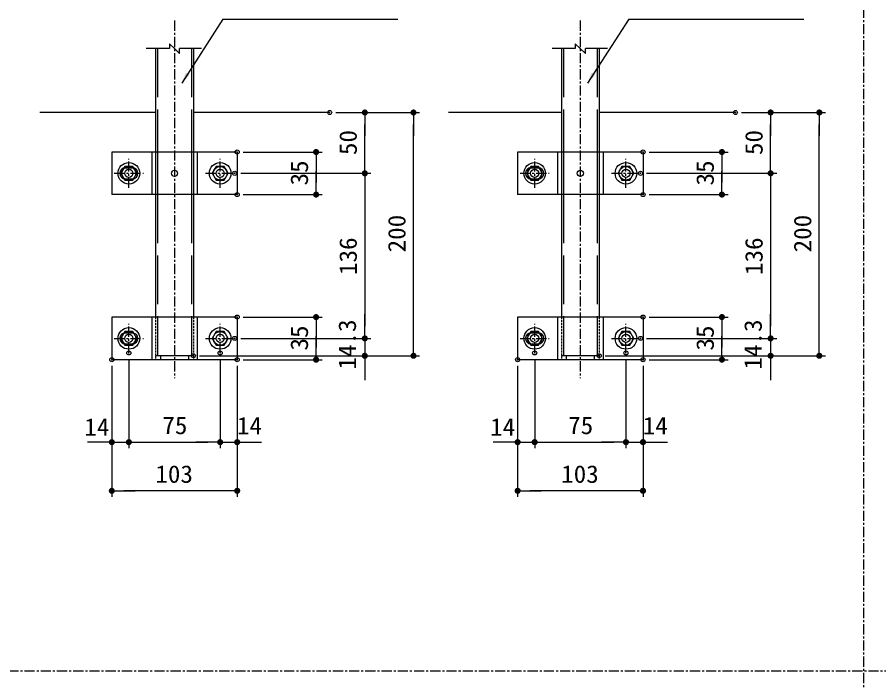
# Model space of a CAD drawing. Units: millimetres, scale not verified. Extents: x -4455 to 4455, y -3150 to 3150.
# Drawn here: x -2085 to 38, y -24 to 1612 of the extents above; entities that cross this region are included whole.
import ezdxf
from ezdxf.enums import TextEntityAlignment as Align

# ---------------------------------------------------------------- set-up
doc = ezdxf.new("R2010")
doc.units = ezdxf.units.MM
doc.header["$LTSCALE"] = 20
doc.header["$PDMODE"] = 32
doc.header["$PDSIZE"] = 10
for name, pattern in [('DASHED', [7.5, 6, -1.5]), ('USER1', [1.125, 0.75, -0.125, 0.125, -0.125]), ('USER2', [2, 1.25, -0.25, 0.25, -0.25]), ('USER3', [0.375, 0.25, -0.125])]:
    doc.linetypes.add(name, pattern=pattern)
for name, color, linetype, lineweight in [('0-1_7詳細', 7, 'Continuous', 25), ('0-3_SUNPOU', 1, 'Continuous', 25), ('0-7_中心線', 1, 'USER2', 25), ('0-9_SCALE', 7, 'Continuous', 25), ('0-D_5寸法', 1, 'Continuous', 25)]:
    doc.layers.add(name, color=color, linetype=linetype, lineweight=lineweight)
doc.layers.add('0-4_DEFPOINTS', color=7, linetype='Continuous')
doc.styles.add('ＭＳ ゴシック', font='')
doc.styles.get('ＭＳ ゴシック').set_extended_font_data('MS Gothic')

# ---------------------------------------------------------------- blocks, each defined once
blk = doc.blocks.new('M1')
at = {"layer": '0-3_SUNPOU'}
blk.add_line((-5, 0), (-38.58, 0), dxfattribs=at)
for points in [[(0, 0), (-5, 0), (-4.96, 0.63)], [(0, 0), (-4.96, -0.63), (-5, 0)], [(0, 0), (-4.96, 0.63), (-4.84, 1.24)], [(0, 0), (-4.84, -1.24), (-4.96, -0.63)], [(0, 0), (-4.84, 1.24), (-4.65, 1.84)], [(0, 0), (-4.65, -1.84), (-4.84, -1.24)], [(0, 0), (-4.65, 1.84), (-4.38, 2.41)], [(0, 0), (-4.38, -2.41), (-4.65, -1.84)], [(0, 0), (-4.38, 2.41), (-4.05, 2.94)], [(0, 0), (-4.05, -2.94), (-4.38, -2.41)], [(0, 0), (-4.05, 2.94), (-3.64, 3.42)], [(0, 0), (-3.64, -3.42), (-4.05, -2.94)], [(0, 0), (-3.64, 3.42), (-3.19, 3.85)], [(0, 0), (-3.19, -3.85), (-3.64, -3.42)], [(0, 0), (-3.19, 3.85), (-2.68, 4.22)], [(0, 0), (-2.68, -4.22), (-3.19, -3.85)], [(0, 0), (-2.68, 4.22), (-2.13, 4.52)], [(0, 0), (-2.13, -4.52), (-2.68, -4.22)], [(0, 0), (-2.13, 4.52), (-1.55, 4.76)], [(0, 0), (-1.55, -4.76), (-2.13, -4.52)], [(0, 0), (-1.55, 4.76), (-0.94, 4.91)], [(0, 0), (-0.94, -4.91), (-1.55, -4.76)], [(0, 0), (-0.94, 4.91), (-0.31, 4.99)], [(0, 0), (-0.31, -4.99), (-0.94, -4.91)], [(0, 0), (-0.31, 4.99), (0.31, 4.99)], [(0, 0), (0.31, -4.99), (-0.31, -4.99)], [(0, 0), (0.31, 4.99), (0.94, 4.91)], [(0, 0), (0.94, 4.91), (1.55, 4.76)], [(0, 0), (1.55, 4.76), (2.13, 4.52)], [(0, 0), (2.13, 4.52), (2.68, 4.22)], [(0, 0), (2.68, 4.22), (3.19, 3.85)], [(0, 0), (3.19, 3.85), (3.64, 3.42)], [(0, 0), (3.64, 3.42), (4.05, 2.94)], [(0, 0), (4.05, 2.94), (4.38, 2.41)], [(0, 0), (4.38, 2.41), (4.65, 1.84)], [(0, 0), (4.65, 1.84), (4.84, 1.24)], [(0, 0), (4.84, 1.24), (4.96, 0.63)], [(0, 0), (4.96, 0.63), (5, 0)], [(0, 0), (0.94, -4.91), (0.31, -4.99)], [(0, 0), (1.55, -4.76), (0.94, -4.91)], [(0, 0), (2.13, -4.52), (1.55, -4.76)], [(0, 0), (2.68, -4.22), (2.13, -4.52)], [(0, 0), (3.19, -3.85), (2.68, -4.22)], [(0, 0), (3.64, -3.42), (3.19, -3.85)], [(0, 0), (4.05, -2.94), (3.64, -3.42)], [(0, 0), (4.38, -2.41), (4.05, -2.94)], [(0, 0), (4.65, -1.84), (4.38, -2.41)], [(0, 0), (4.84, -1.24), (4.65, -1.84)], [(0, 0), (4.96, -0.63), (4.84, -1.24)], [(0, 0), (5, 0), (4.96, -0.63)]]:
    blk.add_solid(points, dxfattribs=at)

msp = doc.modelspace()

# ---------------------------------------------------------------- linework, layer by layer
at = {"layer": '0-1_7詳細', "color": 1, "linetype": 'USER2'}
for p, q in [((-1697.78, 1603.44), (-1697.78, 721.58)), ((-697.59, 1603.44), (-697.59, 721.58)), ((-1810.28, 1191.03), (-1810.28, 1262.9)), ((-1585.28, 1191.03), (-1585.28, 1262.9)), ((-810.09, 1191.03), (-810.09, 1262.9)), ((-585.09, 1191.03), (-585.09, 1262.9)), ((-1846.21, 1226.97), (-1774.34, 1226.97)), ((-1621.21, 1226.97), (-1549.34, 1226.97)), ((-846.03, 1226.97), (-774.16, 1226.97)), ((-621.03, 1226.97), (-549.16, 1226.97)), ((-1810.28, 783.94), (-1810.28, 855.81)), ((-1585.28, 783.94), (-1585.28, 855.81)), ((-810.09, 783.94), (-810.09, 855.81)), ((-585.09, 783.94), (-585.09, 855.81)), ((-1846.21, 819.87), (-1774.34, 819.87)), ((-1621.21, 819.87), (-1549.34, 819.87)), ((-846.02, 819.87), (-774.16, 819.87)), ((-621.02, 819.87), (-549.16, 819.87))]:
    msp.add_line(p, q, dxfattribs=at)
at = {"layer": '0-1_7詳細', "color": 1}
for p, q in [((-1578.31, 1606.81), (-1147.05, 1606.81)), ((-578.13, 1606.81), (-146.86, 1606.81)), ((-1300.4, 1376.97), (-1093.75, 1376.97)), ((-1300.4, 1376.97), (-1213.75, 1376.97)), ((-300.22, 1376.97), (-213.57, 1376.97)), ((-300.22, 1376.97), (-93.57, 1376.97)), ((-1228.75, 1256.97), (-1228.75, 1346.97)), ((-1108.75, 806.97), (-1108.75, 1346.97)), ((-228.57, 1256.97), (-228.57, 1346.97)), ((-108.57, 806.97), (-108.57, 1346.97)), ((-1528.28, 1279.47), (-1333.75, 1279.47)), ((-528.09, 1279.47), (-333.57, 1279.47)), ((-1348.75, 1249.47), (-1348.75, 1204.47)), ((-348.57, 1249.47), (-348.57, 1204.47)), ((-1534.34, 1226.97), (-1213.75, 1226.97)), ((-1534.34, 1226.97), (-1213.75, 1226.97)), ((-534.16, 1226.97), (-213.57, 1226.97)), ((-534.16, 1226.97), (-213.57, 1226.97)), ((-1228.75, 1196.97), (-1228.75, 849.87)), ((-228.57, 1196.97), (-228.57, 849.87)), ((-1528.28, 1174.47), (-1333.75, 1174.47)), ((-528.09, 1174.47), (-333.57, 1174.47)), ((-1528.28, 872.37), (-1333.75, 872.37)), ((-1228.75, 849.87), (-1228.75, 879.87)), ((-528.09, 872.37), (-333.57, 872.37)), ((-228.57, 849.87), (-228.57, 879.87)), ((-1348.75, 842.37), (-1348.75, 797.37)), ((-348.57, 842.37), (-348.57, 797.37)), ((-1534.34, 819.87), (-1213.75, 819.87)), ((-1534.34, 819.87), (-1213.75, 819.87)), ((-1228.75, 819.87), (-1228.75, 776.97)), ((-534.16, 819.87), (-213.57, 819.87)), ((-534.16, 819.87), (-213.57, 819.87)), ((-228.57, 819.87), (-228.57, 776.97)), ((-1810.28, 768.94), (-1810.28, 549.03)), ((-1810.28, 768.94), (-1810.28, 549.03)), ((-1636.27, 776.97), (-1213.75, 776.97)), ((-1636.27, 776.97), (-1093.75, 776.97)), ((-1585.28, 768.94), (-1585.28, 549.03)), ((-1585.28, 768.94), (-1585.28, 549.03)), ((-1528.28, 767.37), (-1333.75, 767.37)), ((-810.09, 768.94), (-810.09, 549.03)), ((-810.09, 768.94), (-810.09, 549.03)), ((-636.09, 776.97), (-93.57, 776.97)), ((-636.09, 776.97), (-213.57, 776.97)), ((-585.09, 768.94), (-585.09, 549.03)), ((-585.09, 768.94), (-585.09, 549.03)), ((-528.09, 767.37), (-333.57, 767.37)), ((-1852.28, 752.37), (-1852.28, 549.03)), ((-1852.28, 752.37), (-1852.28, 429.03)), ((-1543.28, 752.37), (-1543.28, 549.03)), ((-1543.28, 752.37), (-1543.28, 429.03)), ((-1228.75, 746.97), (-1228.75, 716.97)), ((-852.09, 752.37), (-852.09, 429.03)), ((-852.09, 752.37), (-852.09, 549.03)), ((-543.09, 752.37), (-543.09, 429.03)), ((-543.09, 752.37), (-543.09, 549.03)), ((-228.57, 746.97), (-228.57, 716.97)), ((-1882.28, 564.03), (-1912.28, 564.03)), ((-1852.28, 564.03), (-1810.28, 564.03)), ((-1780.28, 564.03), (-1750.28, 564.03)), ((-1780.28, 564.03), (-1615.28, 564.03)), ((-1615.28, 564.03), (-1645.28, 564.03)), ((-1585.28, 564.03), (-1543.28, 564.03)), ((-1513.28, 564.03), (-1483.28, 564.03)), ((-882.09, 564.03), (-912.09, 564.03)), ((-852.09, 564.03), (-810.09, 564.03)), ((-780.09, 564.03), (-615.09, 564.03)), ((-780.09, 564.03), (-750.09, 564.03)), ((-615.09, 564.03), (-645.09, 564.03)), ((-585.09, 564.03), (-543.09, 564.03)), ((-513.09, 564.03), (-483.09, 564.03)), ((-1573.28, 444.03), (-1822.28, 444.03)), ((-573.09, 444.03), (-822.09, 444.03))]:
    msp.add_line(p, q, dxfattribs=at)
at = {"layer": '0-1_7詳細', "color": 4}
for p, q in [((-1710.33, 1534.38), (-1767.51, 1534.38)), ((-1710.33, 1546.6), (-1710.33, 1534.38)), ((-1710.33, 1546.6), (-1697.77, 1534.38)), ((-1685.22, 1522.16), (-1697.77, 1534.38)), ((-1631.13, 1534.38), (-1685.22, 1534.38)), ((-1685.22, 1522.16), (-1685.22, 1534.38)), ((-710.15, 1534.38), (-767.32, 1534.38)), ((-710.15, 1546.6), (-697.59, 1534.38)), ((-710.15, 1546.6), (-710.15, 1534.38)), ((-685.03, 1522.16), (-697.59, 1534.38)), ((-685.03, 1522.16), (-685.03, 1534.38)), ((-630.94, 1534.38), (-685.03, 1534.38))]:
    msp.add_line(p, q, dxfattribs=at)
at = {"layer": '0-1_7詳細'}
for p, q in [((-1744.27, 1534.38), (-1744.27, 1279.47)), ((-1651.27, 1534.38), (-1651.27, 1279.47)), ((-744.09, 1534.38), (-744.09, 1279.47)), ((-651.09, 1534.38), (-651.09, 1279.47)), ((-1744.27, 1376.97), (-2029.68, 1376.97)), ((-1315.4, 1376.97), (-1651.27, 1376.97)), ((-744.09, 1376.97), (-1022.19, 1376.97)), ((-315.22, 1376.97), (-651.09, 1376.97)), ((-1753.87, 1279.47), (-1753.87, 1174.47)), ((-1641.67, 1279.47), (-1641.67, 1174.47)), ((-1543.28, 1279.47), (-1543.28, 1174.47)), ((-852.09, 1279.47), (-852.09, 1174.47)), ((-543.09, 1279.47), (-852.09, 1279.47)), ((-753.69, 1279.47), (-753.69, 1174.47)), ((-641.49, 1279.47), (-641.49, 1174.47)), ((-543.09, 1279.47), (-543.09, 1174.47)), ((-1819.28, 1240.47), (-1801.28, 1240.47)), ((-819.09, 1240.47), (-801.09, 1240.47)), ((-1819.28, 1213.47), (-1801.28, 1213.47)), ((-819.09, 1213.47), (-801.09, 1213.47)), ((-1543.28, 1174.47), (-1852.28, 1174.47)), ((-1744.27, 1174.47), (-1744.27, 872.37)), ((-1651.27, 1174.47), (-1651.27, 872.37)), ((-543.09, 1174.47), (-852.09, 1174.47)), ((-744.09, 1174.47), (-744.09, 872.37)), ((-651.09, 1174.47), (-651.09, 872.37)), ((-1852.28, 872.37), (-1852.28, 767.37)), ((-1543.28, 872.37), (-1852.28, 872.37)), ((-1753.87, 872.37), (-1753.87, 767.37)), ((-1641.67, 872.37), (-1641.67, 767.37)), ((-1543.28, 872.37), (-1543.28, 767.37)), ((-753.69, 872.37), (-753.69, 767.37)), ((-641.49, 872.37), (-641.49, 767.37)), ((-543.09, 872.37), (-543.09, 767.37)), ((-1819.28, 833.37), (-1801.28, 833.37)), ((-819.09, 833.37), (-801.09, 833.37)), ((-1819.28, 806.37), (-1801.28, 806.37)), ((-819.09, 806.37), (-801.09, 806.37)), ((-1543.28, 767.37), (-1852.28, 767.37)), ((-543.09, 767.37), (-852.09, 767.37))]:
    msp.add_line(p, q, dxfattribs=at)
at = {"layer": '0-1_7詳細', "color": 1, "linetype": 'DASHED'}
for p, q in [((-1739.47, 1534.38), (-1739.47, 1279.47)), ((-1656.07, 1534.38), (-1656.07, 1279.47)), ((-739.29, 1534.38), (-739.29, 1279.47)), ((-655.89, 1534.38), (-655.89, 1279.47)), ((-1744.27, 1279.47), (-1744.27, 1174.47)), ((-1739.47, 1279.47), (-1739.47, 1174.47)), ((-1656.07, 1279.47), (-1656.07, 1174.47)), ((-1651.27, 1279.47), (-1651.27, 1174.47)), ((-744.09, 1279.47), (-744.09, 1174.47)), ((-739.29, 1279.47), (-739.29, 1174.47)), ((-655.89, 1279.47), (-655.89, 1174.47)), ((-651.09, 1279.47), (-651.09, 1174.47)), ((-1739.47, 1174.47), (-1739.47, 872.37)), ((-1656.07, 1174.47), (-1656.07, 872.37)), ((-739.29, 1174.47), (-739.29, 872.37)), ((-655.89, 1174.47), (-655.89, 872.37)), ((-1739.47, 872.37), (-1739.47, 776.97)), ((-1656.07, 872.37), (-1656.07, 776.97)), ((-739.29, 872.37), (-739.29, 776.97)), ((-655.89, 872.37), (-655.89, 776.97)), ((-1651.27, 776.97), (-1744.27, 776.97)), ((-651.09, 776.97), (-744.09, 776.97))]:
    msp.add_line(p, q, dxfattribs=at)
at = {"layer": '0-1_7詳細', "color": 1, "linetype": 'USER3'}
for p, q in [((-1744.27, 872.37), (-1744.27, 767.37)), ((-1651.27, 872.37), (-1651.27, 767.37)), ((-744.09, 872.37), (-744.09, 767.37)), ((-651.09, 872.37), (-651.09, 767.37))]:
    msp.add_line(p, q, dxfattribs=at)
at = {"layer": '0-1_7詳細', "color": 1, "linetype": 'USER1'}
for p, q in [((-1732.28, 776.97), (-1732.28, 767.37)), ((-1663.28, 776.97), (-1663.28, 767.37)), ((-732.09, 776.97), (-732.09, 767.37)), ((-663.09, 776.97), (-663.09, 767.37))]:
    msp.add_line(p, q, dxfattribs=at)
at = {"layer": '0-1_7詳細'}
for points in [[(-1543.28, 1279.47), (-1852.28, 1279.47), (-1852.28, 1174.47)], [(-543.09, 872.37), (-852.09, 872.37), (-852.09, 767.37)]]:
    msp.add_lwpolyline(points, dxfattribs=at)
for points in [[(-1790.68, 1226.97), (-1800.48, 1243.94), (-1820.08, 1243.94), (-1829.88, 1226.97), (-1820.08, 1209.99), (-1800.48, 1209.99)], [(-1565.68, 1226.97), (-1575.48, 1243.94), (-1595.08, 1243.94), (-1604.88, 1226.97), (-1595.08, 1209.99), (-1575.48, 1209.99)], [(-790.49, 1226.97), (-800.29, 1243.94), (-819.89, 1243.94), (-829.69, 1226.97), (-819.89, 1209.99), (-800.29, 1209.99)], [(-565.49, 1226.97), (-575.29, 1243.94), (-594.89, 1243.94), (-604.69, 1226.97), (-594.89, 1209.99), (-575.29, 1209.99)], [(-1790.68, 819.87), (-1800.48, 836.85), (-1820.08, 836.85), (-1829.88, 819.87), (-1820.08, 802.9), (-1800.48, 802.9)], [(-1565.68, 819.87), (-1575.48, 836.85), (-1595.08, 836.85), (-1604.88, 819.87), (-1595.08, 802.9), (-1575.48, 802.9)], [(-790.49, 819.87), (-800.29, 836.85), (-819.89, 836.85), (-829.69, 819.87), (-819.89, 802.9), (-800.29, 802.9)], [(-565.49, 819.87), (-575.29, 836.85), (-594.89, 836.85), (-604.69, 819.87), (-594.89, 802.9), (-575.29, 802.9)]]:
    msp.add_lwpolyline(points, close=True, dxfattribs=at)
for centre, radius in [((-1810.28, 1226.97), 26.67), ((-1585.28, 1226.97), 26.67), ((-810.09, 1226.97), 26.67), ((-585.09, 1226.97), 26.67), ((-1810.28, 1226.97), 17), ((-1810.28, 1226.97), 10), ((-1585.28, 1226.97), 17), ((-1585.28, 1226.97), 10), ((-810.09, 1226.97), 17), ((-810.09, 1226.97), 10), ((-585.09, 1226.97), 17), ((-585.09, 1226.97), 10), ((-1810.28, 819.87), 26.67), ((-1810.28, 819.87), 17), ((-1810.28, 819.87), 10), ((-1585.28, 819.87), 26.67), ((-1585.28, 819.87), 17), ((-1585.28, 819.87), 10), ((-810.09, 819.87), 26.67), ((-810.09, 819.87), 17), ((-810.09, 819.87), 10), ((-585.09, 819.87), 26.67), ((-585.09, 819.87), 17), ((-585.09, 819.87), 10)]:
    msp.add_circle(centre, radius, dxfattribs=at)
for centre, start, end in [((-1819.28, 1226.97), 90, 270), ((-1801.28, 1226.97), 270, 90), ((-819.09, 1226.97), 90, 270), ((-801.09, 1226.97), 270, 90), ((-1819.28, 819.87), 90, 270), ((-1801.28, 819.87), 270, 90), ((-819.09, 819.87), 90, 270), ((-801.09, 819.87), 270, 90)]:
    msp.add_arc(centre, 13.5, start, end, dxfattribs=at)
at = {"layer": '0-4_DEFPOINTS'}
for p in [(-1315.4, 1376.97), (-1228.75, 1376.97), (-1108.75, 1376.97), (-315.22, 1376.97), (-228.57, 1376.97), (-108.57, 1376.97), (-1543.28, 1279.47), (-543.09, 1279.47), (-1549.34, 1226.97), (-549.16, 1226.97), (-1543.28, 1174.47), (-1348.75, 1174.47), (-543.09, 1174.47), (-348.57, 1174.47), (-1543.28, 872.37), (-543.09, 872.37), (-1549.34, 819.87), (-1228.75, 819.87), (-549.16, 819.87), (-228.57, 819.87), (-1810.28, 783.94), (-1585.28, 783.94), (-810.09, 783.94), (-585.09, 783.94), (-1852.28, 767.37), (-1651.27, 776.97), (-1543.28, 767.37), (-1348.75, 767.37), (-1228.75, 776.97), (-852.09, 767.37), (-651.09, 776.97), (-543.09, 767.37), (-348.57, 767.37), (-228.57, 776.97), (-1810.28, 564.03), (-1585.28, 564.03), (-1543.28, 564.03), (-810.09, 564.03), (-585.09, 564.03), (-543.09, 564.03), (-1852.28, 444.03), (-852.09, 444.03)]:
    msp.add_point(p, dxfattribs=at)
at = {"layer": '0-7_中心線'}
for p, q in [((0, 2955), (0, -2048.27)), ((-4147.5, 0), (4147.5, 0))]:
    msp.add_line(p, q, dxfattribs=at)
at = {"layer": '0-9_SCALE'}
for centre in [(-1697.78, 1226.97), (-697.59, 1226.97)]:
    msp.add_circle(centre, 7.5, dxfattribs=at)
at = {"layer": '0-D_5寸法'}
for p, q in [((-1578.31, 1606.81), (-1680.11, 1449.14)), ((-578.13, 1606.81), (-679.92, 1449.14))]:
    msp.add_line(p, q, dxfattribs=at)
for points in [[(-1681.19, 1447.46), (-1669.3, 1475.49), (-1660.54, 1469.84)], [(-681.01, 1447.46), (-669.11, 1475.49), (-660.36, 1469.84)]]:
    msp.add_solid(points, dxfattribs=at)

# ---------------------------------------------------------------- block references
at = {"layer": '0-1_7詳細', "xscale": 1.5, "yscale": 1.5}
for p, rotation in [((-1228.75, 1376.97), 90), ((-1108.75, 1376.97), 90), ((-228.57, 1376.97), 90), ((-108.57, 1376.97), 90), ((-1348.75, 1279.47), 90), ((-1228.75, 1226.97), 270), ((-348.57, 1279.47), 90), ((-228.57, 1226.97), 270), ((-1348.75, 1174.47), 270), ((-1228.75, 1226.97), 90), ((-348.57, 1174.47), 270), ((-228.57, 1226.97), 90), ((-1348.75, 872.37), 90), ((-1228.75, 819.87), 270), ((-1228.75, 819.87), 270), ((-348.57, 872.37), 90), ((-228.57, 819.87), 270), ((-228.57, 819.87), 270), ((-1108.75, 776.97), 270), ((-108.57, 776.97), 270), ((-1348.75, 767.37), 270), ((-348.57, 767.37), 270), ((-1228.75, 776.97), 90), ((-228.57, 776.97), 90), ((-1810.28, 564.03), 180), ((-1810.28, 564.03), 180), ((-1543.28, 564.03), 180), ((-810.09, 564.03), 180), ((-810.09, 564.03), 180), ((-543.09, 564.03), 180), ((-1852.28, 444.03), 180), ((-852.09, 444.03), 180)]:
    msp.add_blockref('M1', p, dxfattribs=dict(at, rotation=rotation))
for p in [(-1852.28, 564.03), (-1585.28, 564.03), (-1585.28, 564.03), (-852.09, 564.03), (-585.09, 564.03), (-585.09, 564.03), (-1543.28, 444.03), (-543.09, 444.03)]:
    msp.add_blockref('M1', p, dxfattribs=at)

# ---------------------------------------------------------------- texts
at = {"layer": '0-1_7詳細', "color": 3, "style": 'ＭＳ ゴシック', "width": 1.05}
for s, p in [('50', (-1235.42, 1271.97)), ('50', (-235.24, 1271.97)), ('35', (-1355.75, 1196.97)), ('35', (-355.56, 1196.97)), ('200', (-1115.42, 1031.97)), ('200', (-115.24, 1031.97)), ('136', (-1235.42, 976.17)), ('136', (-235.24, 976.17)), ('14.3', (-1237.54, 743.01)), ('14.3', (-237.36, 743.01)), ('35', (-1355.75, 789.87)), ('35', (-355.56, 789.87))]:
    msp.add_text(s, height=43.26, rotation=90, dxfattribs=at).set_placement(p, align=Align.BOTTOM_LEFT)
for s, p in [('14', (-1920.15, 566.6)), ('75', (-1727.78, 570.7)), ('14', (-1543.99, 569.94)), ('14', (-919.97, 566.6)), ('75', (-727.59, 570.7)), ('14', (-543.8, 569.94)), ('103', (-1745.03, 450.7)), ('103', (-744.84, 450.7))]:
    msp.add_text(s, height=43.26, dxfattribs=at).set_placement(p, align=Align.BOTTOM_LEFT)

doc.saveas('drawing.dxf')
